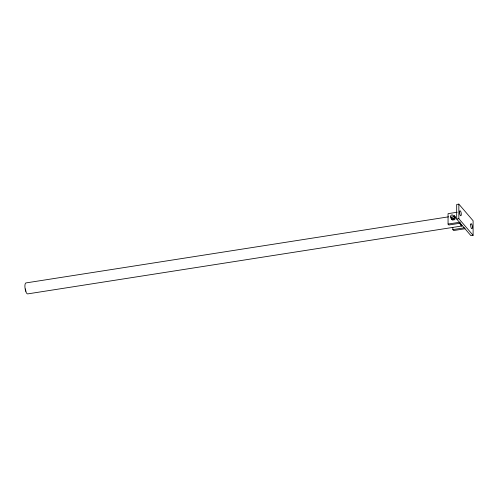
<?xml version="1.0" encoding="UTF-8"?>
<svg xmlns="http://www.w3.org/2000/svg" width="498" height="498" viewBox="0 0 498 498"><rect width="100%" height="100%" fill="white"/><g stroke="black" fill="none" stroke-linecap="round" stroke-linejoin="round"><path stroke-width="0.75" d="M451.188 216.649L450.628 217.676L451.748 219.375L453.995 219.02L455.122 216.972L453.995 215.273M458.851 204.118L456.685 204.454L456.685 219.033L470.934 235.679L473.1 235.342L473.1 220.757L458.851 204.118L458.851 218.697L473.1 235.342M457.22 212.223L448.057 213.654L448.057 224.069L448.854 224.99L460.308 223.204M448.517 216.835L25.859 282.939A5.565 1.731 81.1 0 0 25.155 288.989A5.565 1.731 81.1 0 0 27.77 293.882L461.957 225.98A5.565 1.731 81.1 0 1 460.04 223.745M456.685 219.033L458.851 218.697M448.057 224.069L460.276 222.158M452.807 227.387L452.807 229.615L464.261 227.823M465.057 228.75L453.603 230.543L452.807 229.615M454.593 215.964L455.714 217.663L454.593 219.711L452.346 220.066L451.219 218.367M461.833 225.301A4.874 1.513 81.1 0 1 460.164 223.347M25.977 291.249A4.874 1.513 81.1 0 1 25.361 288.921M454.226 216.636A1.612 1.37 -40.6 0 1 454.78 217.078M453.522 216.138A1.382 1.177 -40.6 0 1 453.522 218.305A1.382 1.177 -40.6 0 1 451.574 217.526M470.759 224.175A2.534 0.784 81.1 0 0 471.519 228.495A2.534 0.784 81.1 0 0 472.272 225.936A2.534 0.784 81.1 0 0 470.759 224.175M459.679 211.233A2.534 0.784 81.1 0 0 460.432 215.547A2.534 0.784 81.1 0 0 461.185 212.995A2.534 0.784 81.1 0 0 459.679 211.233M451.885 217.414A1.382 1.177 -40.6 0 0 453.006 215.366A1.382 1.177 -40.6 0 0 450.758 215.715A1.382 1.177 -40.6 0 0 451.885 217.414"/></g></svg>
